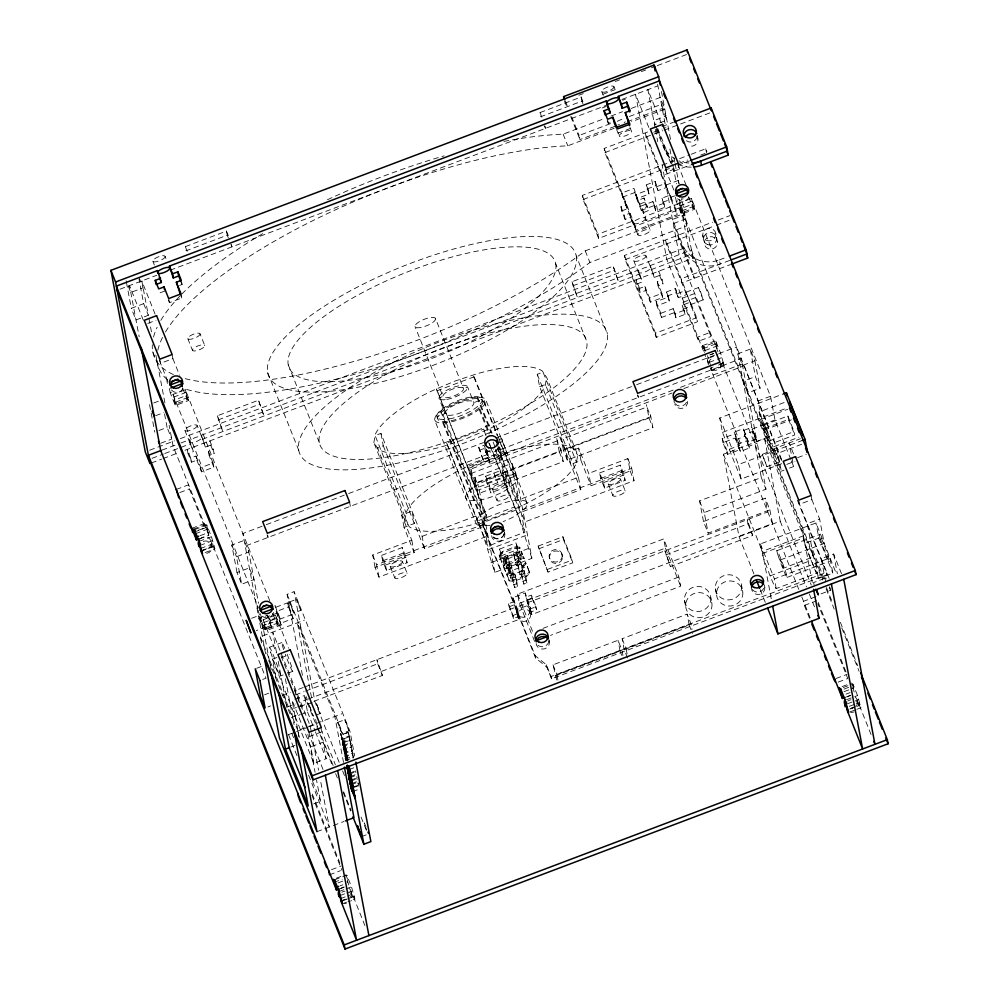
<?xml version="1.0" encoding="UTF-8"?>
<svg xmlns="http://www.w3.org/2000/svg" width="999" height="999" viewBox="0 0 999 999"><rect width="100%" height="100%" fill="white"/><g stroke="black" fill="none" stroke-linecap="round" stroke-linejoin="round"><path stroke-width="0.75" stroke-dasharray="5 3.75" d="M373.851 442.682L375.387 434.103A92.52 28.896 -21.8 0 1 432.617 390.584L454.782 381.143L477.335 373.676A92.52 28.896 -21.8 0 1 542.295 371.004L546.653 377.372L577.747 455.094L576.211 463.673A92.52 28.896 -21.8 0 1 518.981 507.192L496.815 516.633L474.263 524.1A92.52 28.896 -21.8 0 1 409.303 526.773L404.945 520.404L373.851 442.682L378.209 449.051A92.52 28.896 -21.8 0 0 443.169 446.378L465.721 438.911L487.899 429.47A92.52 28.896 -21.8 0 0 545.129 385.951L546.653 377.372M404.945 520.404L406.468 511.813A92.52 28.896 -21.8 0 1 463.698 468.306L485.876 458.866L508.429 451.398A92.52 28.896 -21.8 0 1 573.389 448.726L577.747 455.094M551.498 678.833L551.061 676.485L826.722 572.302L827.16 574.637L551.498 678.833L546.84 667.17L535.589 658.004L483.216 527.035L482.767 524.7L486.251 514.435L436.426 388.961L467.52 466.683M483.216 527.035L486.688 516.783L486.251 514.435M673.176 390.097L471.703 466.258L469.143 471.69L469.592 474.038L486.688 516.783M469.592 474.038L472.152 468.593L471.703 466.258M499.138 555.019L501.473 560.851L506.368 561.238L506.618 562.612L501.735 562.225L499.4 556.393L499.138 555.019L502.472 551.523L514.822 546.853L519.717 547.24L522.04 553.071L522.302 554.445L518.968 557.942L518.706 556.568L522.04 553.071M499.4 556.393L502.734 552.897L515.084 548.226L519.967 548.613L522.302 554.445M503.021 564.735L505.207 570.179L510.089 570.566L510.352 571.94L505.469 571.553L503.284 566.108L503.021 564.735L506.368 561.238M503.284 566.108L506.618 562.612M529.77 573.101L527.584 567.657L522.702 567.27L522.44 565.896L527.322 566.283L529.77 573.101L526.423 576.598L514.085 581.268L509.19 580.881L506.755 574.063L510.089 570.566M507.017 575.436L510.352 571.94M522.44 565.896L525.774 562.4L523.601 556.955L518.706 556.568M522.702 567.27L526.036 563.773L525.774 562.4M506.755 574.063L508.928 579.495L513.823 579.895L526.173 575.224L529.507 571.728M578.908 95.242L583.266 93.594M615.209 81.518L619.567 79.87M641.346 71.641L645.704 69.992M651.51 67.795L655.868 66.146M657.33 65.597L687.824 54.071M226.473 231.081L227.26 235.202L186.114 250.761L185.339 246.628L226.473 231.081L229.071 237.562M581.131 97.028L581.918 101.161L540.771 116.708L539.984 112.587L581.131 97.028L583.204 102.21M602.934 94.268L615.272 89.598M119.967 289.186L156.855 275.237M170.205 270.192L607.142 105.045M621.915 99.45L657.379 86.051M602.247 107.942L606.256 106.431M622.614 100.25L625.287 99.238M503.896 141.396A264.348 82.567 -21.8 0 1 563.149 134.141L603.683 118.831M610.913 116.084L622.502 111.713M631.181 108.429L660.139 97.49L664.797 109.141L631.505 121.728M164.81 291.021L159.453 293.044L158.941 290.297M179.62 285.427L182.08 284.49L181.568 281.743M607.192 120.529L608.329 123.376L613.673 121.366M614.909 126.374L579.932 139.585L579.145 135.464L611.213 123.352M629.382 116.483L661.438 104.358L666.096 116.021L653.758 120.692L655.444 124.9M155.057 314.023L141.821 280.919L148.327 315.309L135.989 319.967L131.319 308.316L143.669 303.646L139.036 279.196M627.247 121.703L662.212 108.491L666.882 120.142L654.532 124.813M165.497 331.993A264.348 82.567 -21.8 0 1 567.807 145.804L614.135 128.297M168.431 300.087L169.468 302.685L181.806 298.014L181.031 293.893M630.681 128.359L618.344 133.017L617.557 128.896M653.671 205.719L641.321 210.389L640.546 206.256L652.884 201.598L655.681 210.777L664.735 207.355L661.937 198.177L670.167 195.067L676.385 210.602L677.16 214.735L636.026 230.282L604.932 152.56L604.158 148.439L649.412 131.331M661.975 126.573L673.538 122.203M147.765 323.414L155.994 320.304M653.821 132.13L662.05 129.021M604.932 152.56L662.762 130.707M664.198 130.157L710.464 112.675M629.72 213.287L630.506 217.407L625.149 219.43L624.375 215.309L629.72 213.287L633.616 225.187L598.638 238.399L583.091 199.538L582.317 195.417L673.801 160.839M679.607 158.641L689.772 154.795M691.221 154.246L705.744 148.764L706.892 151.648M583.091 199.538L664.41 168.806M678.933 163.312L687.649 160.027M700.711 155.082L705.069 153.434M669.43 168.494L660.839 171.741L661.625 175.874L690.247 165.047M678.009 165.26L689.46 160.926M172.128 354.52L172.902 358.641L160.564 363.311L159.778 359.19M625.149 219.43L621.728 210.889L627.085 208.866L621.64 193.082L633.978 188.411L639.422 204.196L644.78 202.173L643.993 198.052L638.648 200.075M641.321 210.389L636.663 198.726L649 194.056L646.203 184.877L655.257 181.456L658.054 190.634L666.283 187.525L665.496 183.404L645.292 132.879L646.078 137.013L666.283 187.525M622.414 197.203L634.765 192.532L633.978 188.411M646.977 189.011L656.031 185.589L655.257 181.456M636.663 198.726L635.876 194.605L648.226 189.935L646.203 184.877M657.28 186.513L665.496 183.404M674.687 195.904L670.441 197.377L665.871 185.127L678.209 180.469L679.058 181.93M621.728 210.889L620.953 206.756L626.298 204.733L621.64 193.082M677.909 235.277L678.683 239.41L694.23 278.271L693.456 274.138L673.251 223.626L685.589 218.956L680.931 207.293L645.953 220.517L642.07 208.616L647.414 206.593L643.993 198.052M662.712 202.298L670.941 199.188L670.167 195.067M655.681 210.777L654.907 206.643L663.96 203.222L661.937 198.177M642.844 212.75L648.189 210.727L647.414 206.593M174.875 404.295L174.088 400.174L186.438 395.504L187.213 399.637L174.875 404.295L170.205 392.644L174.326 391.084M680.931 213.024L680.157 208.891L692.494 204.233L693.281 208.354L680.931 213.024L676.273 201.361L683.129 198.776M185.339 389.735L188.449 400.562L176.111 405.232L173.002 394.405L185.339 389.735L270.254 602.022M691.395 198.451L694.517 209.278L682.167 213.948L679.058 203.122L691.395 198.451L770.516 396.253L774.999 419.905L790.821 459.478M598.638 238.399L597.852 234.278L632.829 221.054M645.953 220.517L645.167 216.396L680.144 203.172L684.802 214.835L672.464 219.493L682.567 244.755L683.353 248.876A28.634 27.16 -10.7 0 0 720.192 264.036L719.417 259.902A28.634 27.16 -10.7 0 1 682.567 244.755M153.659 403.022L159.153 400.949M173.514 397.152L185.864 392.482M679.582 205.869L691.92 201.199M636.026 230.282L635.239 226.161L676.385 210.602M175.537 402.197L187.887 397.54M681.605 210.926L693.943 206.256M185.177 378.658A264.348 82.567 -21.8 0 0 585.239 250.836L682.23 214.173L686.887 225.836L589.897 262.487A264.348 82.567 -21.8 0 1 183.666 388.436M155.582 415.709L163.811 412.599M158.866 430.519L167.095 427.41L164.498 413.661M673.938 312.774L661.588 317.445L660.814 313.324L673.151 308.654L675.961 317.832L685.002 314.41L682.205 305.232L690.434 302.123L696.653 317.67L697.427 321.79L656.293 337.35L625.199 259.628L624.425 255.494L712.599 222.165M718.381 219.98L729.944 215.609M625.199 259.628L714.834 225.749M716.271 225.2L730.731 219.73M217.357 415.784L222.802 431.568L217.357 415.784L258.504 400.224L263.948 416.009L258.504 400.224M572.015 281.73L577.459 297.515L572.015 281.73L613.161 266.184L618.606 281.968L613.161 266.184M218.144 419.905L259.278 404.358M572.789 285.851L613.935 270.304M160.789 443.219L171.766 439.073L167.095 427.41M149.65 450.212L174.475 440.834M180.307 438.623L688.361 246.591L679.357 199.026M162.088 450.087L179.583 443.481M181.006 442.944L189.523 439.722L193.406 451.623L188.062 453.646L191.483 462.2L196.828 460.177L196.041 456.043L190.697 458.066L191.483 462.2M196.828 460.177L201.486 471.828L213.836 467.17L209.166 455.507L214.111 453.646L213.324 449.513L209.902 440.971L210.689 445.092L205.344 447.115L201.448 435.214L638.386 270.067L642.282 281.955L636.937 283.978L640.347 292.532L645.704 290.509L644.917 286.388L639.572 288.399L640.347 292.532M645.704 290.509L650.361 302.173L662.712 297.502L658.041 285.839L662.974 283.978L662.2 279.845L658.778 271.303L659.565 275.424L654.208 277.447L650.324 265.547L691.47 250L822.989 578.846M151.998 458.329L163.349 454.046M164.76 453.509L190.297 443.856L189.523 439.722M202.235 439.335L639.173 274.188L638.386 270.067M651.098 269.68L692.245 254.121L822.614 580.069M151.398 462.974L161.613 459.115M163.074 458.566L179.133 452.497M184.977 450.287L693.031 258.254L681.73 198.551M209.166 455.507L208.391 451.386L213.324 449.513M658.041 285.839L657.267 281.718L662.2 279.845M719.417 259.902L726.448 257.243M729.769 260.414L681.106 278.808L681.892 282.929L730.544 264.535M201.486 471.828L200.712 467.707L213.049 463.037L208.391 451.386M650.361 302.173L649.587 298.039L661.925 293.381L657.267 281.718M661.588 317.445L656.93 305.794L669.268 301.124L666.47 291.945L675.524 288.524L678.321 297.702L686.55 294.593L685.776 290.459L665.571 239.947L666.345 244.068L686.55 294.593M667.257 296.066L676.298 292.645L675.524 288.524M656.93 305.794L656.143 301.661L668.493 297.003L666.47 291.945M677.547 293.581L685.776 290.459M686.138 292.195L698.488 287.525L701.061 293.207L703.184 299.862L690.846 304.52L686.138 292.195L690.846 304.52M436.8 390.896L473.826 376.898L473.451 374.962L497.639 435.414M176.261 489.473L188.611 484.802L189.385 488.936L204.932 527.797L196.703 530.906M179.783 492.557L189.385 488.936M683.104 302.322L695.441 297.652L694.667 293.531L682.317 298.189L683.104 302.322L698.651 341.183L710.988 336.513L710.214 332.392L697.864 337.05L698.651 341.183M682.991 309.365L691.221 306.243L690.434 302.123M675.961 317.832L675.174 313.711L684.228 310.289L682.205 305.232M443.681 422.927L484.865 525.911L424.45 548.738L422.102 536.363L380.906 433.391L375.124 435.576L406.206 513.299M495.292 449.8L520.367 512.487L580.794 489.647L539.597 386.663L537.25 374.288L543.044 372.103L574.138 449.825M656.293 337.35L655.506 333.216L696.653 317.67M380.906 433.391L383.254 445.766L377.46 447.952L408.554 525.674M539.597 386.663L545.392 384.478L576.473 462.2M191.808 528.334L204.146 523.663L204.932 527.797M193.356 529.158L205.694 524.5L207.567 529.158L195.217 533.828M194.443 529.707L206.781 525.037L211.438 536.7L214.822 548.901L202.472 553.558M193.931 532.192L206.269 527.522L205.694 524.5M200.062 535.689L208.292 532.579L206.269 527.522M702.522 345.654L714.872 340.984L716.882 346.041L704.545 350.711L702.522 345.654L704.607 352.472M478.146 522.814L446.69 443.156L483.716 429.158L486.014 434.915M704.545 350.711L703.758 346.578L716.108 341.92L720.766 353.571L724.138 365.771L711.8 370.442L709.777 365.397M199.213 538.961L208.816 535.327L208.292 532.579M703.096 348.676L715.434 344.018L714.872 340.984M199.101 541.358L211.438 536.7M199.887 545.491L212.225 540.821M709.752 354.932L713.86 353.371M200.449 548.513L212.799 543.843L214.822 548.901M262.05 526.261L242.857 533.516L258.079 613.973L262.749 625.624L270.979 622.514L268.556 615.546M266.308 524.65L344.268 495.192M348.614 493.543L483.541 442.545M495.879 437.874L632.255 386.326M636.6 384.69L714.547 355.232M718.743 353.646L736.563 346.903L751.797 427.347L756.468 439.011L748.239 442.12L743.231 428.671L734.178 432.092L739.185 445.542L726.835 450.212L727.622 454.333L739.959 449.662L735.301 438.012L722.951 442.669L727.622 454.333M710.726 366.158L708.428 358.241L718.031 354.608M201.898 550.536L214.248 545.866M200.974 551.261L213.324 546.59L212.799 543.843M479.283 450.337L484.627 448.326L489.298 459.977L483.941 462L478.708 447.315L484.053 445.292L488.723 456.955L486.126 449.026M499.075 439.622L501.748 438.611L506.98 453.296L501.635 455.319L502.422 459.44L490.072 464.11L484.627 448.326M709.203 362.362L721.553 357.704M499.65 442.644L502.322 441.633L501.748 438.611M237.013 572.564L231.805 545.067L244.156 540.397L248.813 552.06L236.476 556.718L241.683 584.228L254.021 579.557L249.363 567.894L237.013 572.564L241.683 584.228M750.212 349.113L737.874 353.783L742.532 365.434L754.882 360.776L750.212 349.113L755.419 376.623L760.089 388.274L747.739 392.944L743.081 381.281L755.419 376.623M485.414 452.447L493.643 449.338M720.828 363.786L723.576 362.749M713.049 367.108L710.301 368.144L798.925 589.722M718.531 365.035L722.639 363.474L722.127 360.726L724.138 365.771M488.199 454.208L247.515 545.179L258.529 603.334M498.988 447.102L501.061 452.285L500.549 449.538L741.233 358.566L756.468 439.011M467.232 465.184L477.335 490.434L514.36 476.448L504.258 451.186L504.907 454.62L467.882 468.618L467.232 465.184L506.418 450.262M680.481 387.337L743.256 363.611L781.867 461.388M472.152 468.593L672.165 392.994M683.84 388.574L743.693 365.946M477.335 490.434L474.862 477.372L511.888 463.374L515.771 473.089L531.918 558.354L494.892 572.352C489.085 555.219 484.59 537.712 477.772 520.879L514.797 506.88C521.615 523.713 526.123 541.221 531.918 558.354M485.664 476.236L502.122 470.017L506.006 479.732L507.305 486.613L490.859 492.832L486.963 483.116L485.664 476.236L489.547 485.951L490.859 492.832M565.222 449.063L650.799 416.72L646.915 407.005L561.338 439.348L565.222 449.063L567.307 460.064L652.884 427.722L650.361 414.385M556.78 438.573L559.303 451.91L473.726 484.253L471.203 470.916M567.307 460.064L563.424 450.349L649 418.007L646.478 404.67M404.058 527.372L401.71 514.997L412 511.113L414.335 523.488L404.058 527.372L414.16 552.634L375.075 567.407L378.958 577.122L487.987 535.914L484.103 526.198M578.633 448.126L568.344 452.01L570.691 464.385L580.968 460.502L578.633 448.126L588.736 473.389L591.071 485.764L630.157 470.991L627.822 458.616L588.736 473.389M486.963 483.116L503.421 476.898L502.122 470.017M494.892 572.352L478.746 487.087L515.771 473.089M560.664 448.289L563.199 461.625L477.622 493.968L475.087 480.631M770.516 396.253L758.179 400.924L762.649 424.575L781.305 471.203L784.04 470.167M781.693 463.698L741.121 479.033L722.464 432.392L719.742 417.957L783.616 393.806M375.075 567.407L372.727 555.032L411.813 540.259L401.71 514.997M422.102 536.363L482.517 513.523L441.333 410.552M537.25 374.288L578.446 477.272L518.019 500.112L497.564 448.938M801.673 444.268L774.5 454.545C768.156 440.921 761.725 426.898 759.078 412L784.814 402.272M381.606 555.357L402.185 547.577L406.069 557.292L407.105 562.799L386.538 570.566L382.654 560.851L381.606 555.357L385.489 565.072L386.538 570.566M599.662 472.939L620.242 465.159L624.125 474.875L625.162 480.369L604.595 488.149L600.711 478.434L599.662 472.939L603.558 482.654L604.595 488.149M302.435 675.312L287.1 594.33L294.093 591.683L350.05 731.58L354.682 756.031M478.421 524.313L515.459 510.314M382.654 560.851L403.221 553.084L402.185 547.577M600.711 478.434L621.278 470.654L620.242 465.159M722.464 432.392L787.674 407.754M760.501 419.568L787.687 409.303M378.958 577.122L376.611 564.747L485.639 523.538L440.621 411.089M627.822 458.616L631.705 468.331L522.677 509.54L498.376 448.913M385.489 565.072L406.069 557.292M603.558 482.654L624.125 474.875M292.37 614.435L280.02 619.093L275.362 607.442L287.7 602.772L293.144 618.556L280.806 623.226L281.144 625.012L266.258 630.619L264.248 625.574L276.586 620.903L278.609 625.961L278.034 622.926L275.487 615.122L263.149 619.792L266.258 630.619M289.523 601.935L296.516 599.288L298.838 604.395L300.749 610.389L293.756 613.024L289.523 601.935L293.756 613.024M722.951 442.669L722.177 438.549L734.515 433.878M743.568 430.469L751.797 427.347M762.649 424.575L774.999 419.905M251.598 618.294L258.454 615.696L261.026 621.378L263.162 628.021L256.293 630.619M752.172 429.083L764.51 424.413L767.095 430.094L769.218 436.738L756.88 441.408L752.172 429.083L756.88 441.408M763.611 425.162L787.886 415.984L794.105 431.531L794.754 434.965L770.479 444.143L763.611 425.162L764.26 428.596L788.536 419.418L787.886 415.984M265.609 653.758L258.866 618.094L265.722 615.496M281.144 625.012L276.149 611.563L288.486 606.893L287.7 602.772M735.301 438.012L740.296 451.461L749.35 448.039L744.355 434.59L752.584 431.481L757.242 443.131L765.971 489.21L704.245 512.537L708.154 533.154L769.867 509.827L765.209 498.176L703.496 521.503L708.154 533.154M276.586 620.903L277.372 625.024L265.022 629.695L260.364 618.031L267.22 615.446M267.432 616.77L267.095 614.984L272.09 628.433L267.432 616.77L276.486 613.349M735.639 439.797L744.692 436.376M764.135 430.094L791.308 419.817M631.705 468.331L634.04 480.706L525.012 521.915L521.128 512.2M263.674 622.539L276.011 617.882M270.629 620.729L279.683 617.307L275.025 605.644L275.362 607.442M739.185 445.542L738.848 443.756L747.889 440.334L743.231 428.671M753.92 573.888L739.06 536.738L723.438 454.233L764.585 438.673L803.446 535.826L812.699 584.727M265.684 627.597L278.034 622.926M271.116 669.879L263.524 629.757L271.753 626.648M749.35 448.039L749.013 446.241L757.242 443.131M446.69 443.156L487.874 546.141L524.912 532.142L521.078 511.938L496.016 449.263M769.829 440.709L794.105 431.531M488.523 549.575L525.561 535.576M261.501 642.944L260.339 636.813L304.358 620.167M499.463 549.125L515.921 542.907L519.805 552.622L521.103 559.49L504.657 565.709L500.761 555.993L499.463 549.125L503.346 558.841L504.657 565.709M774.5 454.545L773.064 446.978L798.813 437.25M771.902 449.525L800.511 438.711M762.274 454.345L774.612 449.675L777.197 455.357L779.32 462L766.982 466.67L762.274 454.345L766.982 466.67M741.121 479.033L738.386 464.585L802.259 440.447M500.761 555.993L517.22 549.775L515.921 542.907M504.22 556.593L507.305 555.419L508.391 558.141L510.214 567.769L507.13 568.931L504.22 556.593L507.13 568.931M513.474 553.084L516.558 551.923L517.644 554.645L519.468 564.273L516.383 565.434L513.474 553.084L516.383 565.434M490.996 562.637L528.034 548.638M269.405 647.252L281.755 642.582M503.346 558.841L519.805 552.622M538.186 546.078L562.874 536.738L572.202 560.064L572.727 562.812L548.039 572.14L538.186 546.078L548.039 572.14M505.307 559.303L508.391 558.141M514.56 555.806L517.644 554.645M538.711 548.826L563.399 539.497L562.874 536.738M506.031 566.208L509.128 565.047L507.305 555.419M515.297 562.712L518.381 561.55L516.558 551.923M507.942 565.909L511.026 564.747L512.125 567.469L513.936 577.097L510.851 578.259L507.942 565.909L510.851 578.259M517.207 562.412L520.292 561.251L523.201 573.601L520.117 574.762L517.207 562.412L520.117 574.762M797.627 457.667L806.33 454.383M509.028 568.631L512.125 567.469M518.294 565.134L521.378 563.973L523.201 573.601M786.712 464.398L794.942 461.288M276.935 657.479L268.706 660.589L291.471 717.482L299.7 714.372M281.431 657.617L289.66 654.507M256.618 668.306L263.474 665.721M703.496 521.503L699.587 500.874L761.3 477.547L752.584 431.481M789.535 468.094L793.643 466.545L791.97 457.667M509.765 575.536L512.849 574.375L511.026 564.747M519.03 572.04L522.115 570.879M511.675 575.237L514.76 574.075L515.846 576.798L517.669 586.425L514.585 587.587L511.675 575.237L514.585 587.587M520.929 571.74L524.013 570.579L525.112 573.301L526.935 582.917L523.838 584.09L520.929 571.74L523.838 584.09M512.762 577.959L515.846 576.798M522.015 574.462L525.112 573.301M547.514 569.393L572.202 560.064M262.65 679.445L265.384 678.408M513.498 584.865L516.583 583.703L514.76 574.075M522.752 581.368L525.836 580.207L524.013 570.579M280.394 676.011L283.129 674.974M288.624 672.901L292.732 671.353A15.422 0.899 69.3 0 0 286.338 652.16M534.59 641.408L519.368 603.321L517.619 594.118L663.673 538.911L678.908 576.985L680.656 586.201L550.499 635.401M307.992 699.15L519.443 619.23L518.918 616.47L513.573 618.493L512.999 615.471L518.344 613.448L512.912 597.664L525.249 593.006L530.694 608.778L536.038 606.768L531.381 595.104L526.023 597.127L530.694 608.778M264.56 694.78L268.681 693.219M513.573 618.493L508.341 603.808L513.686 601.785M508.916 606.843L514.26 604.82L519.443 619.23M769.867 509.827L772.477 523.588L531.78 614.56L526.598 600.149L531.955 598.126L531.381 595.104M519.368 603.321L665.421 548.114L663.673 538.911M282.317 695.429L290.547 692.319M303.321 687.487L294.668 690.771L299.325 702.422L306.543 699.7M304.77 686.95L514.785 607.567M527.122 602.897L767.806 511.925L765.209 498.176M518.344 613.448L517.569 609.328L529.907 604.657M811.076 495.504L811.862 499.625L799.525 504.295L798.738 500.162M295.442 694.892L304.108 691.62M305.557 691.071L377.734 663.786L376.948 659.665L382.392 675.449L310.214 702.734M665.734 554.932L748.014 523.826L747.24 519.705L752.684 535.489L670.391 566.583L664.947 550.799L670.391 566.583M267.857 706.955L270.592 705.918M294.817 699.175L304.408 695.541L332.155 764.922M531.78 614.56L531.268 611.813L536.613 609.79L536.038 606.768M286.988 707.092L295.217 703.983M739.06 536.738L780.207 521.191L764.585 438.673M293.631 708.466L296.378 707.429M297.739 706.905L305.969 703.796M300.112 706.555L308.766 703.271M312.125 702.759L307.929 704.345L306.481 696.703M313.848 763.348L310.726 746.84L323.064 742.182L326.186 758.678L313.848 763.348L295.192 716.708L299.313 715.159M300.674 714.635L307.53 712.05L304.408 695.541M811.862 499.625L819.63 519.055L807.292 523.726L811.9 548.064L824.212 578.846M762.237 553.571L803.383 538.024A20.455 1.186 69.3 0 0 811.288 560.314A20.455 1.186 69.3 0 0 817.369 572.989L776.235 588.548A20.455 1.186 69.3 0 1 770.142 575.874A20.455 1.186 69.3 0 1 762.237 553.571L760.414 543.943L815.958 522.952L836.55 574.175M542.969 628.371L678.908 576.985M316.084 715.109L320.279 713.523L316.046 702.422L320.279 713.523M771.265 598.751L762.299 551.386L803.446 535.826M298.963 736.6L297.802 730.469L341.82 713.823M288.049 734.789L295.167 732.105M296.591 731.568L307.979 727.26M309.403 726.723L316.533 724.025L315.659 719.43M776.91 550.661L819.292 534.64M776.235 588.548L774.412 578.921L829.944 557.929L832.816 573.051L818.418 578.496L804.42 543.518L818.83 538.074L815.958 522.952M337.699 722.402L344.705 719.755L347.015 724.874L348.938 730.856L341.945 733.491L337.699 722.402L341.945 733.491M323.014 769.48L309.777 736.375L322.128 731.705L321.341 727.584M780.444 559.915L810.476 548.551L812.199 552.347L813.611 556.78L783.578 568.131L780.444 559.915L783.578 568.131M811.9 548.064L824.237 543.394L819.63 519.055M290.946 747.002L295.067 745.441M348.052 760.576L343.057 734.228L350.05 731.58M345.592 747.627L341.121 735.152L348.164 732.529L349.687 736.613L342.682 739.26L342.033 737.886M770.142 575.874L811.288 560.314M346.066 750.099L341.783 738.648L348.826 736.026L350.337 740.109L343.344 742.756L342.694 741.383M841.483 573.676L833.628 554.033L821.278 558.691L825.886 583.041M342.769 743.306L342.445 742.132L349.438 739.497L350.999 743.493L344.006 746.241L343.356 744.879M556.755 680.007L553.009 664.834L618.019 640.272L621.902 649.987L622.939 655.481M627.547 658.041L624.213 649.712L622.127 638.711L687.137 614.135L691.021 623.851L692.07 629.358M787.112 577.372L829.482 561.351M343.107 745.629L350.1 742.981L350.961 744.879L351.66 747.09L344.667 749.737L343.107 745.629L344.667 749.737M344.093 750.286L343.768 749.125L350.761 746.478L352.322 750.586L350.761 746.478M344.755 753.783L344.43 752.609L351.423 749.974L352.984 753.97L345.991 756.73L345.13 754.832M344.468 751.335L345.329 753.234L352.322 750.586M557.942 680.057L556.893 674.55L621.902 649.987M627.06 653.933L626.023 648.426L691.021 623.851M555.094 675.836L620.104 651.273L618.019 640.272M624.213 649.712L689.223 625.137L687.137 614.135M345.592 757.791L345.092 756.106L352.085 753.458L353.646 757.467L346.653 760.214L345.791 758.328M814.098 584.727L813.561 582.579L825.911 577.922L826.76 579.383M345.929 760.314C345.204 758.94 352.734 755.044 353.196 757.841M349.126 769.555L354.72 767.432M821.016 593.868L830.619 590.247M815.908 596.64L803.558 601.311L804.345 605.431L810.102 619.83M349.787 773.039L355.382 770.928L355.844 771.815M349.3 774.188L356.293 771.54M350.449 776.535L356.044 774.425M804.345 605.431L816.683 600.761M349.962 777.684L355.557 775.561M351.111 780.032L356.705 777.909L357.167 778.808M350.624 781.181L357.617 778.533M351.773 783.528L357.367 781.405M351.286 784.665L356.88 782.554M352.435 787.012L358.316 785.389M353.346 787.637L358.941 785.514M313.698 803.895L320.567 801.298L316.521 779.944M352.61 791.658L359.603 789.01M316.958 831.68L344.018 821.453M361.463 836.638L367.058 834.527M836.013 678.508L846.99 674.362M331.481 869.667L341.084 866.033M838.173 682.117L847.776 678.483L817.831 603.646M329.52 874.824L340.497 870.678M842.045 686.6L847.527 684.527M336.139 878.258L341.633 876.185M334.478 879.844L346.828 875.174L351.486 886.837L354.857 899.038L348.002 901.622M843.281 687.524L852.884 683.89L857.554 695.554L860.926 707.754L856.805 709.302M843.993 689.098L849.475 687.025M333.966 882.329L342.195 879.22M338.012 882.929L343.494 880.856M844.068 691.645L853.67 688.024L852.884 683.89M846.016 694.155L850.124 692.594M340.11 885.826L342.844 884.789M846.528 696.902L850.649 695.354M339.26 889.098L344.742 887.012M339.148 891.495L344.63 889.422M346.004 888.91L351.486 886.837M846.578 699.7L853.433 697.102M854.807 696.59L857.554 695.554M339.922 895.628L345.417 893.543M346.79 893.031L352.272 890.958M847.364 703.82L854.22 701.236M855.594 700.711L858.328 699.675M340.497 898.65L345.991 896.578M347.352 896.053L352.847 893.98L354.857 899.038M849.3 706.33L854.794 704.258M856.155 703.733L858.903 702.697L860.926 707.754M341.945 900.673L346.066 899.125M351.548 897.04L354.295 896.003M850.748 708.353L860.351 704.732M341.021 901.398L346.503 899.325M347.877 898.8L353.359 896.727L352.847 893.98M849.824 709.078L855.306 707.005M856.68 706.493L859.427 705.456L858.903 702.697M342.52 903.695L346.641 902.147M849.949 711.9L855.444 709.827M489.997 525.312L479.995 525.724A27.535 8.604 -21.8 0 1 478.359 517.132L487.175 510.427A27.535 8.604 -21.8 0 1 512.899 500.699L522.902 500.299A27.535 8.604 -21.8 0 1 524.525 508.891L515.709 515.596A27.535 8.604 -21.8 0 1 503.071 521.603M518.968 557.942L523.863 558.329L526.036 563.773M665.871 185.127L670.579 197.465M703.184 299.862L698.488 287.525M769.218 436.738L764.51 424.413M779.32 462L774.612 449.675M813.523 556.718L810.476 548.551M300.749 610.389L296.516 599.288M263.162 628.021L258.454 615.696M348.813 730.781L344.705 719.755M349.638 736.588L348.114 732.617M341.121 735.152L342.682 739.26M350.999 743.606L349.438 739.497M341.783 738.648L343.344 742.756M351.623 747.065L350.1 742.981M342.445 742.132L346.253 751.111M343.968 746.216L341.895 740.546L346.728 753.583M352.947 754.058L351.423 750.087M343.768 749.125L344.218 750.012M353.646 757.579L352.085 753.458M344.43 752.609L345.991 756.73M345.092 756.106L345.542 756.992M345.741 759.602L346.203 760.489M346.603 760.189L344.455 754.47L346.104 759.402M482.767 524.7L535.152 655.669L546.403 664.834L551.061 676.485M830.469 590.159L829.245 587.587M350.299 740.084L348.776 736.001M342.332 739.46L341.233 737.05L342.432 740.983M357.155 777.647L356.755 776.635M358.479 784.627L357.879 783.091M346.303 760.414L345.117 757.954L345.704 760.052M365.996 826.585L364.223 822.901L366.695 830.306M788.536 419.418L794.754 434.965M661.126 122.752L647.876 89.648L655.107 127.847M677.821 164.485L686.188 185.402M793.568 453.896L789.173 442.894L791.683 456.193M692.494 204.233L694.517 209.278M688.611 196.691L693.281 208.354M791.383 460.889L793.643 466.545M656.006 126.299L672.24 166.883M672.814 168.332L673.963 171.204L673.176 167.083L657.642 128.222L658.416 132.343M656.218 129.021L664.647 150.075A28.634 27.16 -10.7 0 0 673.276 161.351M818.83 538.074L832.816 573.051M648.776 127.41L635.539 94.306L666.783 259.328L705.631 356.481M665.471 169.156L674.4 191.458M679.058 203.122L781.78 459.927M798.313 501.286L829.133 578.346M797.389 500.187L827.16 574.637M680.157 208.891L682.167 213.948M759.078 412L773.064 446.978M670.941 199.188L677.16 214.735M826.473 587.537L832.841 603.471M840.371 622.302L857.754 665.771M826.098 588.761L834.202 609.053M841.732 627.884L859.115 671.34M688.361 246.591L693.031 258.254M656.031 185.589L658.054 190.634M614.023 86.813A6.606 2.06 -21.8 0 1 605.107 92.095A6.606 2.06 -21.8 0 1 604.432 88.524A6.606 2.06 -21.8 0 1 614.023 86.813L615.584 90.697M629.969 127.41L631.518 131.306A6.606 2.06 -21.8 0 1 622.602 136.588A6.606 2.06 -21.8 0 1 621.927 133.017A6.606 2.06 -21.8 0 1 631.518 131.306M851.648 682.966L853.67 688.024M715.434 344.018L717.457 349.063M852.721 687.25L854.757 693.793M717.981 351.823L679.12 254.67L662.05 164.51M722.639 363.474L811.263 585.052M818.206 602.397L846.415 672.926M859.427 705.456L871.515 735.676M695.441 297.652L710.988 336.513M652.884 201.598L654.907 206.643M780.207 521.191L806.493 586.913M809.352 594.055L815.634 609.765M744.355 434.59L749.013 446.241M761.3 477.547L765.971 489.21M691.221 306.243L697.427 321.79M601.685 91.471L603.234 95.355M703.758 346.578L706.867 354.358M707.392 355.644L708.428 358.241M616.583 129.495L619.18 135.964M644.78 202.173L648.189 210.727M801.822 596.965L811.038 620.017M734.178 432.092L738.848 443.756M676.298 292.645L678.321 297.702M642.07 208.616L645.167 216.396M645.566 218.456A6.606 2.06 -21.8 0 1 636.638 223.739A6.606 2.06 -21.8 0 1 635.963 220.167A6.606 2.06 -21.8 0 1 645.566 218.456L650.224 230.107A6.606 2.06 -21.8 0 1 641.308 235.402A6.606 2.06 -21.8 0 1 640.634 231.83A6.606 2.06 -21.8 0 1 650.224 230.107M635.876 194.605L640.546 206.256M634.765 192.532L639.422 204.196M719.742 417.957L738.386 464.585M673.151 308.654L675.174 313.711M659.565 275.424L662.974 283.978M722.177 438.549L726.835 450.212M604.158 148.439L635.239 226.161M633.216 223.114L637.886 234.777M650.324 265.547L654.208 277.447M630.506 217.407L633.616 225.187M646.053 255.956A6.606 2.06 -21.8 0 1 637.125 261.238A6.606 2.06 -21.8 0 1 636.45 257.667A6.606 2.06 -21.8 0 1 646.053 255.956L650.711 267.62A6.606 2.06 -21.8 0 1 641.795 272.902A6.606 2.06 -21.8 0 1 641.121 269.33A6.606 2.06 -21.8 0 1 650.711 267.62M760.414 543.943L774.412 578.921M723.438 454.233L762.299 551.386M581.918 101.161L582.954 103.746M748.014 523.826L752.684 535.489M620.953 206.756L624.375 215.309M656.143 301.661L660.814 313.324M644.917 286.388L649.587 298.039M633.703 260.627L638.373 272.277M639.173 274.188L642.282 281.955M565.334 100.924L568.219 108.117M571.665 116.758L579.145 135.464M760.202 589.61L765.346 602.459M564.385 100.724L567.27 107.929M570.716 116.558L579.932 139.585M639.572 288.399L636.151 279.857L636.937 283.978M624.425 255.494L655.506 333.216M563.149 134.141L567.807 145.804M582.317 195.417L597.852 234.278M699.587 500.874L704.245 512.537M539.984 112.587L542.582 119.056M544.393 125.774L545.429 128.371L544.917 125.612M585.239 250.836L589.897 262.487M649 418.007L652.884 427.722M637.337 394.855L638.373 397.44L637.587 393.319M576.248 255.969A165.222 51.598 -21.8 0 1 353.271 388.099A165.222 51.598 -21.8 0 1 336.363 298.776A165.222 51.598 -21.8 0 1 576.248 255.969L607.33 333.691A165.222 51.598 -21.8 0 1 384.353 465.821A165.222 51.598 -21.8 0 1 367.445 376.498A165.222 51.598 -21.8 0 1 607.33 333.691M555.681 263.736A143.194 44.718 -21.8 0 1 362.425 378.259A143.194 44.718 -21.8 0 1 347.777 300.849A143.194 44.718 -21.8 0 1 555.681 263.736L586.763 341.458A143.194 44.718 -21.8 0 1 393.519 455.981A143.194 44.718 -21.8 0 1 378.858 378.571A143.194 44.718 -21.8 0 1 586.763 341.458M665.421 548.114L680.656 586.201M630.157 470.991L634.04 480.706M689.223 625.137L692.557 633.466M621.278 470.654L625.162 480.369M620.529 479.183A6.606 2.06 -21.8 0 1 611.613 484.465A6.606 2.06 -21.8 0 1 610.938 480.894A6.606 2.06 -21.8 0 1 620.529 479.183L625.199 490.834A6.606 2.06 -21.8 0 1 616.271 496.128A6.606 2.06 -21.8 0 1 615.596 492.544A6.606 2.06 -21.8 0 1 625.199 490.834M608.191 483.841L612.849 495.504M580.968 460.502L591.071 485.764M559.303 451.91L563.199 461.625M622.127 638.711L626.023 648.426M620.104 651.273L621.765 655.431M563.399 539.497L572.727 562.812M527.16 503.284L485.964 400.312L484.677 398.414L481.705 397.315L471.703 397.727A27.535 8.604 -21.8 0 0 445.991 407.442C441.57 410.614 435.177 413.698 434.54 419.742L475.736 522.727M498.214 436.85L504.545 452.684M473.826 376.898L497.427 435.914M499.725 441.67L515.009 479.882L518.831 500.074M499.512 446.953L500.549 449.538M497.49 444.955L501.635 455.319M477.647 397.09L492.032 433.079M497.752 447.777L502.422 459.44M476.835 397.127L491.221 433.116M479.895 408.966L489.685 433.429M493.131 442.07L495.442 447.827M479.183 409.503L488.961 433.978M503.421 476.898L507.305 486.613M489.473 443.556L524.912 532.142M485.814 435.414L483.716 429.158M488.686 442.607L489.835 445.492M490.409 446.928L515.172 508.816M504.607 483.953A6.606 2.06 -21.8 0 1 495.679 489.235A6.606 2.06 -21.8 0 1 495.005 485.664A6.606 2.06 -21.8 0 1 504.607 483.953L509.265 495.604A6.606 2.06 -21.8 0 1 500.349 500.886A6.606 2.06 -21.8 0 1 499.675 497.315A6.606 2.06 -21.8 0 1 509.265 495.604M435.564 318.706A11.014 3.434 -21.8 0 1 420.704 327.51A11.014 3.434 -21.8 0 1 419.58 321.553A11.014 3.434 -21.8 0 1 435.564 318.706L463.548 388.648A11.014 3.434 -21.8 0 1 448.676 397.465A11.014 3.434 -21.8 0 1 447.552 391.508A11.014 3.434 -21.8 0 1 463.548 388.648L467.657 387.1L473.876 402.634A15.422 4.82 -21.8 0 1 453.071 414.972A15.422 4.82 -21.8 0 1 451.486 406.63A15.422 4.82 -21.8 0 1 473.876 402.634L482.105 399.525L482.879 401.473A24.238 7.567 -21.8 0 1 450.187 420.854A24.238 7.567 -21.8 0 1 447.702 407.754A24.238 7.567 -21.8 0 1 482.879 401.473L485.964 400.312C485.339 406.356 478.946 409.44 474.525 412.612A27.535 8.604 -21.8 0 1 448.813 422.327L438.798 422.739L435.839 421.64L434.54 419.742L437.624 418.581L436.85 416.633L445.079 413.524L438.861 397.977L442.969 396.428L414.997 326.473M493.893 473.126L497.777 482.842M478.708 447.315L483.941 462M517.22 549.775L521.103 559.49M492.257 488.611L496.928 500.274M518.406 556.83A6.606 2.06 -21.8 0 1 509.478 562.112A6.606 2.06 -21.8 0 1 508.803 558.541A6.606 2.06 -21.8 0 1 518.406 556.83L523.064 568.493A6.606 2.06 -21.8 0 1 514.148 573.776A6.606 2.06 -21.8 0 1 513.474 570.204A6.606 2.06 -21.8 0 1 523.064 568.493M518.381 561.55L519.468 564.273M525.836 580.207L526.935 582.917M531.955 598.126L536.613 609.79M553.009 664.834L556.893 674.55M526.598 600.149L531.268 611.813M474.862 477.372L478.746 487.087M509.128 565.047L510.214 567.769M512.849 574.375L513.936 577.097M516.583 583.703L517.669 586.425M506.056 561.5L510.726 573.151M517.619 594.118L532.854 632.192M512.912 597.664L517.569 609.328M442.869 422.952L484.053 525.936L487.874 546.141M508.341 603.808L512.999 615.471M383.254 445.766L424.45 548.738M403.221 553.084L407.105 562.799M402.472 561.6A6.606 2.06 -21.8 0 1 393.556 566.883A6.606 2.06 -21.8 0 1 392.882 563.311A6.606 2.06 -21.8 0 1 402.472 561.6L407.13 573.264A6.606 2.06 -21.8 0 1 398.214 578.546A6.606 2.06 -21.8 0 1 397.54 574.974A6.606 2.06 -21.8 0 1 407.13 573.264M390.134 566.271L394.792 577.922M372.727 555.032L376.611 564.747M288.249 364.822L319.33 442.545M227.26 235.202L228.296 237.799M230.881 244.28L231.918 246.865L231.406 244.118M267.67 372.602L298.763 450.324M377.734 663.786L382.392 675.449M185.339 246.628L187.412 251.81M180.944 281.643L182.08 284.49M200.087 333.891A6.606 2.06 -21.8 0 1 191.171 339.173A6.606 2.06 -21.8 0 1 190.497 335.602A6.606 2.06 -21.8 0 1 200.087 333.891L204.758 345.554A6.606 2.06 -21.8 0 1 195.841 350.836A6.606 2.06 -21.8 0 1 195.155 347.265A6.606 2.06 -21.8 0 1 204.758 345.554M165.16 256.468A6.606 2.06 -21.8 0 1 156.231 261.763A6.606 2.06 -21.8 0 1 155.557 258.179A6.606 2.06 -21.8 0 1 165.16 256.468L166.708 260.364M180.769 295.429L181.806 298.014M267.045 534.815L268.082 537.4L267.307 533.279M187.75 338.561L192.407 350.212M287.1 594.33L343.057 734.228M152.81 261.139L154.37 265.022M344.93 744.13L340.497 733.503L341.77 737.499M288.486 606.893L293.144 618.556M346.915 754.607L342.47 743.98L347.39 757.08M344.318 749.937L347.577 758.104M347.502 759.215L344.056 750.499M347.153 758.878L343.881 751.023L344.93 754.295M347.078 759.989L344.717 753.995M345.642 756.93L347.265 761.001M339.148 762.274L314.922 701.698L294.093 591.683M342.62 770.928L344.917 776.698M361.076 817.082L366.271 830.057M210.689 445.092L214.111 453.646M276.149 611.563L280.806 623.226M172.902 358.641L179.57 375.299M275.487 615.122L288.736 648.226M320.966 728.833L335.364 764.809M186.438 395.504L188.449 400.562M138.973 277.435L143.119 287.799L130.782 292.47L126.111 280.806M182.555 387.974L187.213 399.637M201.448 435.214L205.344 447.115M272.702 613.374L277.372 625.024M197.178 425.624A6.606 2.06 -21.8 0 1 188.262 430.906A6.606 2.06 -21.8 0 1 187.587 427.335A6.606 2.06 -21.8 0 1 197.178 425.624L201.835 437.275A6.606 2.06 -21.8 0 1 192.919 442.569A6.606 2.06 -21.8 0 1 192.245 438.986A6.606 2.06 -21.8 0 1 201.835 437.275M316.533 724.025L317.682 726.91M318.256 728.346L333.241 765.808M343.619 791.745L351.111 810.476M335.614 773.576L337.35 777.896M343.119 792.319L350.624 811.063M307.53 712.05L314.885 730.419M315.447 731.83L326.186 758.678M143.669 303.646L148.327 315.309M268.381 616.033L270.979 622.514M281.056 655.931L303.808 712.824M143.294 320.13L129.483 285.589L139.173 336.775M159.415 360.427L168.332 382.742M173.002 394.405L258.491 608.129M263.149 619.792L276.386 652.896M174.088 400.174L176.111 405.232M258.067 610.127L260.364 618.031M196.041 456.043L200.712 467.707M231.805 545.067L236.476 556.718M184.84 430.282L189.498 441.945M190.297 443.856L193.406 451.623M152.772 351.773L157.442 363.436M310.726 746.84L292.07 700.212L295.192 716.708M258.866 618.094L263.524 629.757M190.697 458.066L187.275 449.525L188.062 453.646M260.339 636.813L297.802 730.469M312.6 781.393L320.567 801.298M291.845 733.353L293.569 737.674M308.554 775.137L329.295 827.01L320.304 779.47M345.741 874.637L347.602 879.295L346.828 875.174M347.327 880.181L348.851 885.464L347.19 881.305M208.816 535.327L173.064 445.941L169.156 425.324M213.324 546.59L265.996 678.309M288.574 734.752L297.265 756.468M312.3 794.068L339.935 863.148M353.359 896.727L364.872 925.524M311.925 795.316L341.87 870.154M358.029 782.779L358.429 783.84M342.732 743.518L343.094 744.48M355.894 772.602L355.382 770.928M357.217 779.595L356.718 778.021M344.268 750.798L343.132 747.477L345.329 753.234M829.632 586.738L830.406 589.173M679.195 183.966L678.209 180.469M353.072 758.129L352.747 756.955M358.354 786.063L358.029 784.902M826.111 578.983L825.911 577.922M833.628 554.033L837.362 573.813M857.492 701.211L858.266 705.331M815.546 563.361L818.418 578.496M801.56 528.396L804.42 543.518M776.822 447.552L781.305 471.203M754.882 360.776L760.089 388.274M705.744 148.764L706.53 152.884M697.165 135.09L697.951 139.223M715.871 233.903A6.606 6.269 -10.7 0 1 706.593 240.422A6.606 6.269 -10.7 0 1 705.456 229.62A6.606 6.269 -10.7 0 1 715.871 233.903L717.432 242.158A6.606 6.269 -10.7 0 1 708.154 248.676A6.606 6.269 -10.7 0 1 707.017 237.874A6.606 6.269 -10.7 0 1 717.432 242.158M747.889 440.334L748.239 442.12M702.747 235.389L704.307 243.644M739.959 449.662L740.296 451.461M764.385 585.077L764.822 587.424M716.108 341.92L716.882 346.041M719.879 362.212L720.654 366.333M678.184 163.237L678.97 167.37L666.62 172.028L665.846 167.907M661.45 91.458L670.829 140.971M673.975 157.642L674.837 162.188M675.124 163.699L678.858 183.404M657.629 84.228L665.871 127.797M669.892 149.013L676.485 183.866M711.226 367.42L711.8 370.442M751.161 586.588L751.61 588.923A6.656 6.306 -10.7 0 0 759.727 594.293A6.656 6.306 -10.7 0 0 764.422 585.826M707.579 360.726L708.353 364.847M675.486 197.24L676.273 201.361M664.647 150.075L663.86 145.941A28.634 27.16 -10.7 0 0 674.899 158.866M655.406 129.37L657.717 141.596M741.645 585.826A13.212 12.537 -10.7 0 1 723.076 598.863A13.212 12.537 -10.7 0 1 720.816 577.26A13.212 12.537 -10.7 0 1 741.645 585.826L742.806 592.02A13.212 12.537 -10.7 0 1 724.25 605.044A13.212 12.537 -10.7 0 1 721.977 583.453A13.212 12.537 -10.7 0 1 742.806 592.02M663.96 203.222L664.735 207.355M684.228 310.289L685.002 314.41M648.226 189.935L649 194.056M668.493 297.003L669.268 301.124M661.925 293.381L662.712 297.502M715.384 588.811L716.558 594.992M673.938 400.599L674.375 402.934M710.776 597.489A13.212 12.537 -10.7 0 1 692.22 610.526A13.212 12.537 -10.7 0 1 689.959 588.935A13.212 12.537 -10.7 0 1 710.776 597.489L711.95 603.683A13.212 12.537 -10.7 0 1 693.393 616.708A13.212 12.537 -10.7 0 1 691.121 595.117A13.212 12.537 -10.7 0 1 711.95 603.683M626.298 204.733L627.085 208.866M607.804 120.629L608.329 123.376M684.527 600.474L685.689 606.655M578.446 477.272L580.794 489.647M560.901 437.013L563.424 450.349M562.287 555.069A6.606 6.269 -10.7 0 1 552.996 561.588A6.606 6.269 -10.7 0 1 551.873 550.786A6.606 6.269 -10.7 0 1 562.287 555.069L562.537 556.443A6.606 6.269 -10.7 0 1 553.259 562.961A6.606 6.269 -10.7 0 1 552.122 552.172A6.606 6.269 -10.7 0 1 562.537 556.443M549.15 556.568L549.413 557.942M548.926 639.672L549.375 642.02M511.888 463.374L514.36 476.448M546.403 664.834L546.84 667.17M527.322 566.283L527.584 567.657M523.601 556.955L523.863 558.329M526.173 575.224L526.423 576.598M519.717 547.24L519.967 548.613M529.845 610.314A6.606 6.269 -10.7 0 1 520.566 616.833A6.606 6.269 -10.7 0 1 519.43 606.031A6.606 6.269 -10.7 0 1 529.845 610.314L530.631 614.447A6.606 6.269 -10.7 0 1 521.353 620.966A6.606 6.269 -10.7 0 1 520.217 610.164A6.606 6.269 -10.7 0 1 530.631 614.447M525.249 593.006L526.023 597.127M514.822 546.853L515.084 548.226M535.152 655.669L535.589 658.004M513.823 579.895L514.085 581.268M504.383 531.818L504.82 534.165M509.49 565.334L511.313 574.962M489.298 459.977L490.072 464.11M516.72 611.813L517.494 615.933M505.756 556.006L507.579 565.634M508.928 579.495L509.19 580.881M502.472 551.523L502.734 552.897M505.207 570.179L505.469 571.553M501.473 560.851L501.735 562.225M477.984 493.881L481.805 514.073M411.813 540.259L414.16 552.634M349.588 502.172L350.374 506.306M343.531 762.474L334.827 716.47L297.365 622.814L311.588 697.951M351.423 892.494L352.21 896.615M311.301 731.93L310.14 725.798L272.677 632.142L276.748 653.608M311.588 733.466L318.556 770.266M309.003 732.255L309.777 736.375M307.854 734.178L315.072 772.314M279.683 617.307L280.02 619.093M299.213 737.449L295.167 716.083L272.415 659.19L276.461 680.556M285.389 678.808L294.056 724.575M278.197 661.276L286.9 707.292M264.248 625.574L265.022 629.695M260.489 613.736L262.749 625.624M256.98 605.831L257.555 608.853M213.049 463.037L213.836 467.17M168.681 298.564L169.468 302.685M211.376 542.357L212.163 546.478A6.606 6.269 -10.7 0 1 204.533 553.434M206.781 525.037L207.567 529.158M169.43 388.511L170.205 392.644M166.833 380.444L167.407 383.466M148.901 318.356L151.798 333.641M155.844 355.032L165.11 403.921M126.411 282.33L131.319 308.316M149.55 404.57L154.758 432.08M697.115 136.726A6.606 6.269 -10.7 0 1 686.425 140.772M688.948 163.024A28.634 27.16 -10.7 0 1 678.833 160.851M691.233 167.17A28.634 27.16 -10.7 0 1 679.62 164.972M696.74 136.201A6.606 6.269 -10.7 0 1 688.673 145.729M167.295 379.62A264.348 82.567 -21.8 0 1 156.943 357.867M157.817 350.312A264.348 82.567 -21.8 0 1 162.924 336.638M173.426 374.563A264.348 82.567 -21.8 0 1 152.323 344.742M153.534 337.075A264.348 82.567 -21.8 0 1 157.143 327.247M160.839 320.329A264.348 82.567 -21.8 0 1 180.869 295.042M181.843 294.043A264.348 82.567 -21.8 0 1 262.675 233.666M327.447 199.725A264.348 82.567 -21.8 0 1 444.143 155.856M625.324 121.791A6.606 2.06 -21.8 0 1 624.113 122.602M619.467 124.575A6.606 2.06 -21.8 0 1 617.931 124.925M617.257 121.354A6.606 2.06 -21.8 0 1 624.775 118.869M686.588 402.335A6.656 6.306 -10.7 0 1 675.149 403.633M504.108 533.478A6.431 6.106 -10.7 0 1 492.557 536.263M548.876 641.333A6.656 6.306 -10.7 0 1 536.101 642.782M763.823 588.324A6.656 6.306 -10.7 0 1 752.384 589.622M273.501 612.524A6.606 6.269 -10.7 0 1 261.626 615.396M182.854 388.711A6.606 6.269 -10.7 0 1 171.478 389.997M688.91 197.427A6.606 6.269 -10.7 0 1 677.547 198.714M498.051 448.514A6.606 6.269 -10.7 0 1 486.688 449.8M199.713 539.223A6.606 6.269 -10.7 0 1 210.989 540.771A6.606 6.269 -10.7 0 1 203.746 549.313M349.038 888.298A6.606 6.269 -10.7 0 1 349.962 897.114M347.19 899.063A6.606 6.269 -10.7 0 1 343.793 899.45M341.009 888.211A6.606 6.269 -10.7 0 1 344.205 887M707.966 362.312A6.606 6.269 -10.7 0 1 713.486 353.746M855.094 697.015A6.606 6.269 -10.7 0 1 856.031 705.843M853.258 707.779A6.606 6.269 -10.7 0 1 851.573 708.191M847.077 696.927A6.606 6.269 -10.7 0 1 850.261 695.716M203.272 541.396A6.606 6.269 -10.7 0 1 212.163 546.478M349.825 892.432A6.606 6.269 -10.7 0 1 350.749 901.248M346.291 903.596A6.606 6.269 -10.7 0 1 344.58 903.571M341.795 892.332A6.606 6.269 -10.7 0 1 344.992 891.133M721.49 363.361A6.606 6.269 -10.7 0 1 710.739 369.043M708.416 363.211A6.606 6.269 -10.7 0 1 714.273 357.867M855.881 701.148A6.606 6.269 -10.7 0 1 857.716 708.553M854.033 711.912A6.606 6.269 -10.7 0 1 850.636 712.299M847.851 701.048A6.606 6.269 -10.7 0 1 851.048 699.849M292.732 671.353A15.422 0.899 69.3 0 1 285.314 654.333M283.666 649.65A15.422 0.899 69.3 0 1 284.952 648.801M504.333 533.478A6.656 6.306 -10.7 0 1 492.395 536.426M504.42 532.567A6.656 6.306 -10.7 0 1 499.762 541.058A6.656 6.306 -10.7 0 1 491.608 535.726M548.975 640.421A6.656 6.306 -10.7 0 1 544.28 648.888A6.656 6.306 -10.7 0 1 536.151 643.518M687.587 401.436A6.656 6.306 -10.7 0 1 674.775 404.533M472.003 488.548L468.256 491.87A27.535 8.604 -21.8 0 0 469.892 500.462L479.895 500.049A27.535 8.604 -21.8 0 0 505.606 490.334L514.423 483.628A27.535 8.604 -21.8 0 0 512.799 475.037L502.784 475.449A27.535 8.604 -21.8 0 0 477.072 485.164L472.003 488.548M557.23 440.909L471.653 473.251L475.536 482.967L561.113 450.624L557.23 440.909M309.178 705.144L313.286 716.171L309.178 705.144M707.379 244.543A6.606 6.269 -10.7 0 0 716.658 238.024A6.606 6.269 -10.7 0 0 706.243 233.741A6.606 6.269 -10.7 0 0 707.379 244.543M270.642 652.26A15.422 0.899 69.3 0 0 280.07 675.824A15.422 0.899 69.3 0 0 273.988 656.818A15.422 0.899 69.3 0 0 270.642 652.26M820.441 539.298A14.323 0.824 69.3 0 0 829.182 561.176A14.323 0.824 69.3 0 0 823.538 543.531A14.323 0.824 69.3 0 0 820.441 539.298M778.059 555.319A14.323 0.824 69.3 0 0 786.812 577.185A14.323 0.824 69.3 0 0 781.168 559.552A14.323 0.824 69.3 0 0 778.059 555.319M446.853 399.425A15.422 4.82 -21.8 0 0 467.657 387.1A15.422 4.82 -21.8 0 0 445.267 391.096A15.422 4.82 -21.8 0 0 446.853 399.425M449.4 418.906A24.238 7.567 -21.8 0 0 482.105 399.525A24.238 7.567 -21.8 0 0 446.928 405.806A24.238 7.567 -21.8 0 0 449.4 418.906"/><path stroke-width="1.5" d="M564.123 99.351L563.611 96.603L687.037 49.95L711.288 110.577M110.914 270.342L115.572 282.005L149.937 463.524L145.28 451.873L110.914 270.342L653.995 65.072L658.666 76.723L660.227 84.977M115.572 282.005L658.666 76.723M156.031 284.503L161.388 282.48L157.492 270.579L116.359 286.126L312.2 775.773L312.974 779.907L856.068 574.625L855.281 570.504L659.44 80.857L618.294 96.404L622.19 108.304L627.534 106.281L626.76 102.148L621.403 104.171L622.19 108.304M173.314 277.972L172.54 273.838L177.884 271.815L178.671 275.949L173.314 277.972L169.43 266.071L606.368 100.911L610.252 112.812L604.907 114.835M155.782 283.117L155.257 280.369L160.602 278.346M604.645 113.461L604.133 110.702L609.477 108.691M177.884 271.815L181.306 280.369L176.361 282.23L181.031 293.893L168.681 298.564L164.023 286.9L158.679 288.923L155.257 280.369M626.76 102.148L630.182 110.702L625.237 112.575L629.907 124.226L617.557 128.896L612.899 117.233L607.542 119.256L604.133 110.702M617.032 127.198L628.608 122.827M674.987 121.666L711.126 108.004L726.673 146.865L728.234 155.12L701.485 165.222A28.634 27.16 -10.7 0 1 694.218 166.983M690.896 160.389L726.673 146.865M691.67 164.51L727.447 150.986L724.562 143.769M171.079 381.705L177.934 379.108M675.761 190.946L682.629 188.349M170.23 384.977L181.194 380.831M676.286 193.694L687.262 189.548M170.804 387.999L181.768 383.853L180.757 381.331M678.234 196.204L687.836 192.57L686.313 188.786M161.139 450.449L148.376 455.282L344.218 944.929L345.005 949.05L888.086 743.768L887.312 739.647L860.651 673.014M729.27 256.181L746.153 249.8L710.938 161.751M731.193 259.877L746.94 253.921L743.468 245.267M731.98 263.998L747.714 258.054L746.153 249.8M199.213 538.961L196.466 539.997L195.941 537.237L198.689 536.201M783.616 393.806L786.388 392.757L805.044 439.398L807.504 452.385M262.6 606.58L266.721 605.019M260.377 610.364L271.353 606.218M262.325 612.874L271.928 609.24L270.404 605.456M802.259 440.447L805.044 439.398M536.038 640.859L546.166 637.037M293.781 729.695L308.216 805.968L285.464 749.075L289.573 747.514M312.2 775.773L855.281 570.504M767.632 608.179L777.921 633.89L819.068 618.344L813.573 589.31M345.442 820.916L353.983 817.681L344.405 767.07M352.922 816.832L363.886 844.242L370.879 841.595L355.844 762.137M339.26 889.098L336.513 890.134L335.989 887.374L338.736 886.338M811.625 621.453L842.419 698.463L845.166 697.427M344.218 944.929L887.312 739.647M347.115 766.62L347.527 767.469M348.851 774.462L348.439 773.601L349.962 777.684L347.764 771.927L352.672 785.027M350.174 781.443L349.712 780.556L350.037 781.73M347.327 765.833L347.977 767.207L347.465 765.521M347.265 766.545L348.639 770.691L347.989 769.33M350.624 783.303L351.286 784.665L349.088 778.92L350.224 782.242M351.286 786.8C353.321 791.295 349.225 780.544 350.886 785.726M351.948 790.284C353.896 794.717 350.262 784.814 351.361 788.711M713.598 116.346L715.359 120.767M716.508 123.639L719.392 130.844M720.516 133.666L723.426 140.909M689.547 58.404L691.283 62.737M693.593 68.506L695.329 72.84M697.627 78.609L699.362 82.942M726.498 150.787L728.234 155.12M710.564 162.987L712.299 167.32M714.61 173.089L716.345 177.422M717.494 180.307L720.379 187.525M721.54 190.409L724.425 197.627M725.574 200.524L728.458 207.742M729.62 210.627L734.277 222.265M735.963 226.498L738.298 232.33M740.584 238.049L742.332 242.407M746.565 255.17L747.714 258.054M789.672 402.048L803.096 435.626M663.698 93.669L665.434 98.014M673.551 118.294L675.287 122.64M677.609 128.434L679.345 132.78M681.668 138.574L683.403 142.919M695.566 173.351L697.302 177.697M699.625 183.491L701.36 187.837M713.536 218.257L715.272 222.602M717.582 228.396L719.33 232.742M721.64 238.536L723.376 242.882M731.493 263.162L733.229 267.507M735.551 273.301L737.287 277.647M739.61 283.441L741.345 287.787M753.508 318.206L755.244 322.552M757.567 328.359L759.302 332.704M771.478 363.124L773.214 367.47M775.524 373.264L777.272 377.61M789.435 408.029L791.171 412.375M793.493 418.169L795.229 422.515M797.552 428.309L799.287 432.654M805.519 448.176L807.204 452.422M811.45 463.074L813.186 467.42M815.509 473.214L817.244 477.559M829.42 507.992L831.156 512.337M833.466 518.131L835.214 522.477M847.377 552.897L849.113 557.242M851.435 563.036L853.171 567.382M854.907 571.728L856.068 574.625M861.438 677.135L864.335 684.377M867.806 693.069L870.129 698.863M872.452 704.657L874.187 709.003M875.349 711.9L878.246 719.143M879.395 722.04L882.292 729.282M885.776 737.974L888.086 743.768M627.534 106.281L629.82 111.975M618.294 96.404L621.403 104.171M629.645 125.762L625.237 112.575M873.813 741.433L874.962 744.317L843.73 579.295M817.919 615.484L819.068 618.344M607.667 106.331L610.252 112.812M613.673 121.366L616.271 127.835M811.825 624.138L814.123 629.894M816.433 635.664L818.156 639.972M820.454 645.729L822.189 650.049M824.487 655.806L826.21 660.127M828.521 665.883L830.244 670.204M831.393 673.076L834.277 680.282M563.611 96.603L564.76 99.488M756.78 581.031L759.64 588.174M496.915 440.472L497.952 443.057M496.403 440.634L497.952 444.518M178.671 275.949L180.944 281.643M169.43 266.071L172.54 273.838M180.257 294.131L176.361 282.23M159.316 277.297L161.388 282.48M348.476 765.858L349.563 768.581M347.852 765.609L350.025 771.053M347.502 765.271L350.224 772.077M350.686 774.55L347.053 765.434M347.615 767.407L350.886 775.561M351.348 778.034L347.078 766.695M351.548 779.058L347.19 768.481L349.3 774.188L347.727 770.079L348.064 771.24M352.01 781.53L348.014 771.453M348.938 774.387L352.21 782.554M352.872 786.038L348.426 775.424L353.334 788.523M350.262 781.38L353.534 789.535M353.996 792.007L350.424 782.779M354.195 793.031L349.75 782.404L351.024 786.4M354.657 795.504L351.086 786.263M354.857 796.528L350.499 785.951L351.548 789.222M355.319 799L351.323 788.923M117.133 290.259L312.974 779.907M305.095 787.499L289.161 747.677L278.771 692.757M152.135 411.051L154.208 416.233M158.379 441.146L159.415 443.731M195.941 537.237L193.356 529.158L195.217 533.828L194.443 529.707L199.101 541.358L202.472 553.558L200.449 548.513L200.974 551.261L336.513 890.134M335.989 887.374L333.404 879.295L335.264 883.965L334.478 879.844L339.148 891.495L342.52 903.695L340.497 898.65L341.021 901.398L356.568 940.259L325.324 775.236M196.466 539.997L160.714 450.611L141.196 347.477M178.771 497.914L176.261 489.473M180.494 502.235L182.805 507.992M185.102 513.748L186.825 518.069M189.136 523.826L190.859 528.146M299.013 798.538L300.736 802.859M303.047 808.616L304.77 812.936M305.919 815.808L308.803 823.014M309.952 825.886L312.824 833.079M313.973 835.963L316.858 843.156M318.007 846.041L320.891 853.233M324.338 861.875L326.648 867.631M149.151 459.403L345.005 949.05M815.696 589.235L818.268 594.904L816.745 589.872M347.714 768.93L347.028 767.045M349.338 778.446C352.872 787.1 347.989 773.376 349.375 778.233M350 781.942L350.362 782.904M367.982 832.055L368.281 833.029M831.38 583.953L862.624 748.975L847.077 710.114L846.565 707.367L848.576 712.424L845.204 700.212L840.546 688.561L841.32 692.682L839.31 687.637L842.419 698.463M786.388 392.757L786.937 395.654M834.652 679.033L835.164 681.78M711.126 108.004L711.65 110.752M687.037 49.95L687.562 52.697M701.485 165.222L700.711 161.101A28.634 27.16 -10.7 0 1 693.443 162.849M772.714 606.393L777.921 633.89M653.995 65.072L655.119 70.966M612.899 117.233L613.411 119.98M606.368 100.911L607.142 105.045M349.363 767.557L363.886 844.242M337.662 770.566L368.906 935.588M328.746 870.703L329.52 874.824M300.986 747.327L316.958 831.68L279.495 738.024L263.823 655.207M297.652 792.981L298.439 797.102M271.029 672.802L285.464 749.075M164.023 286.9L164.548 289.648M181.768 383.853L182.293 386.601M157.492 270.579L158.017 273.326M191.808 528.334L192.582 532.455M684.04 136.576A6.606 6.269 -10.7 0 1 696.778 133.504M685.376 137.487A6.606 6.269 -10.7 0 1 695.566 135.027M157.792 273.251A6.606 2.06 -21.8 0 1 164.335 268.032A6.606 2.06 -21.8 0 1 168.931 269.73A6.606 2.06 -21.8 0 1 158.491 273.514M606.455 102.522A6.606 2.06 -21.8 0 1 615.734 97.777A6.606 2.06 -21.8 0 1 616.383 101.149A6.606 2.06 -21.8 0 1 606.655 103.584M673.988 398.938A6.656 6.306 -10.7 0 1 686.75 397.502M491.383 533.329A6.431 6.106 -10.7 0 1 503.783 530.332M535.764 639.522A6.656 6.306 -10.7 0 1 548.526 638.074M751.223 584.927A6.656 6.306 -10.7 0 1 763.161 582.042M260.477 610.739A6.606 6.269 -10.7 0 1 273.164 609.303M170.33 385.339A6.606 6.269 -10.7 0 1 183.004 383.903M676.335 195.704A6.606 6.269 -10.7 0 1 688.261 191.196M485.526 445.142A6.606 6.269 -10.7 0 1 497.402 442.282M200.637 548.039A6.606 6.269 -10.7 0 1 198.801 540.621M340.684 898.176A6.606 6.269 -10.7 0 1 338.848 890.758M846.74 706.892A6.606 6.269 -10.7 0 1 844.904 699.487M199.088 546.328A6.606 6.269 -10.7 0 1 200.487 543.344M339.136 896.465A6.606 6.269 -10.7 0 1 339.635 894.892M845.142 706.83A6.606 6.269 -10.7 0 1 846.603 702.197M491.208 531.743A6.656 6.306 -10.7 0 1 503.971 530.232M492.145 532.492A6.656 6.306 -10.7 0 1 503.583 531.131M536.213 641.87A6.656 6.306 -10.7 0 1 548.151 638.973M674.937 399.687A6.656 6.306 -10.7 0 1 686.375 398.401M751.66 587.275A6.656 6.306 -10.7 0 1 763.611 584.378M156.581 315.659L144.243 320.329L159.778 359.19L172.128 354.52L156.581 315.659M662.637 124.376L650.299 129.046L665.846 167.907L678.184 163.237L662.637 124.376M344.93 490.521L262.637 521.615L267.307 533.279L349.588 502.172L344.93 490.521M715.222 350.549L632.929 381.655L637.587 393.319L719.879 362.212L715.222 350.549M795.541 456.643L783.191 461.301L798.738 500.162L811.076 495.504L795.541 456.643M290.259 649.862L277.909 654.532L309.003 732.255L321.341 727.584L290.259 649.862M246.241 620.441L250.811 632.692L246.241 620.441M357.355 825.611L361.463 836.638L357.355 825.611M259.902 680.481L255.245 668.831L260.452 696.328L265.11 707.991L259.902 680.481M687.112 137.487A6.606 6.269 -10.7 0 0 696.39 130.969A6.606 6.269 -10.7 0 0 685.976 126.686A6.606 6.269 -10.7 0 0 687.112 137.487M677.022 401.523A6.656 6.306 -10.7 0 0 686.363 394.967A6.656 6.306 -10.7 0 0 675.886 390.659A6.656 6.306 -10.7 0 0 677.022 401.523M494.343 534.103A6.431 6.106 -10.7 0 0 503.384 527.759A6.431 6.106 -10.7 0 0 493.244 523.588A6.431 6.106 -10.7 0 0 494.343 534.103M538.811 642.107A6.656 6.306 -10.7 0 0 548.151 635.551A6.656 6.306 -10.7 0 0 537.662 631.243A6.656 6.306 -10.7 0 0 538.811 642.107M754.257 587.512A6.656 6.306 -10.7 0 0 763.598 580.956A6.656 6.306 -10.7 0 0 753.121 576.648A6.656 6.306 -10.7 0 0 754.257 587.512M263.499 613.274A6.606 6.269 -10.7 0 0 272.777 606.755A6.606 6.269 -10.7 0 0 262.362 602.484A6.606 6.269 -10.7 0 0 263.499 613.274M173.339 387.887A6.606 6.269 -10.7 0 0 182.617 381.368A6.606 6.269 -10.7 0 0 172.203 377.085A6.606 6.269 -10.7 0 0 173.339 387.887M679.407 196.603A6.606 6.269 -10.7 0 0 688.686 190.085A6.606 6.269 -10.7 0 0 678.271 185.802A6.606 6.269 -10.7 0 0 679.407 196.603M488.548 447.689A6.606 6.269 -10.7 0 0 497.827 441.171A6.606 6.269 -10.7 0 0 487.412 436.888A6.606 6.269 -10.7 0 0 488.548 447.689"/></g></svg>
